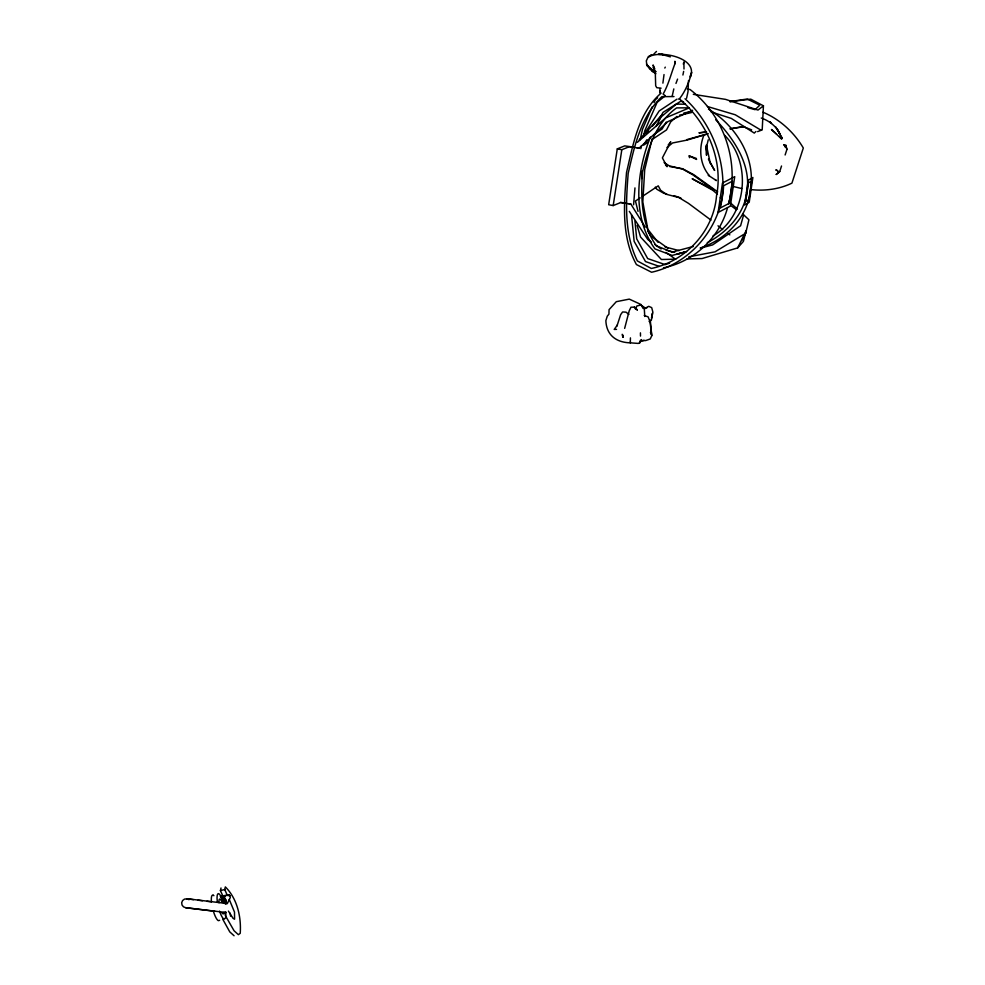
<?xml version="1.0" encoding="UTF-8"?>
<svg xmlns="http://www.w3.org/2000/svg" width="985" height="985" viewBox="0 0 985 985"><rect width="100%" height="100%" fill="white"/><g stroke="black" fill="none" stroke-linecap="round" stroke-linejoin="round"><path stroke-width="1.48" d="M630.437 337.88L630.289 342.842L638.243 343.42L639.942 342.755L641.333 339.579M664.025 74.564L662.893 83.134M729.996 101.714L750.755 99.153L763.437 105.814L762.193 129.909L757.613 131.621M223.841 902.038L223.496 896.83M225.836 904.304L224.223 895.648L220.258 896.645M641.74 178.58L642.183 170.984M644.781 316.481L644.19 307.185L640.656 305.042L636.827 305.99L635.485 309.278M672.127 96.407L673.814 88.909M633.589 204.781L634.968 187.913M683.996 69.012L683.886 61.956L683.307 64.111M225.417 899.317L226.415 902.223L225.417 899.317L222.487 900.056M630.4 341.807L630.289 342.842C616.401 342.472 606.464 335.319 605.861 320.667L607.265 316.197L608.927 314.153L609.062 309.659L616.302 301.681L629.28 299.12L640.939 304.464L643.119 308.477M652.39 314.043L651.368 320.199L649.09 321.479M660.085 90.965L659.851 92.861L659.999 88.601M633.244 147.085L624.724 145.891L617.287 148.87L608.668 204.732L613.187 205.57L620.624 202.59L630.856 204.08L645.261 227.116M613.187 205.57L621.818 149.72L629.255 146.728L639.117 148.156L667.756 121.709L692.627 110.283M652.402 313.156L651.553 318.13L652.907 312.257L651.701 307.64L648.721 306.31L644.486 308.847M640.028 341.881L640.299 340.453L645.667 340.576L650.272 338.975L651.762 335.663L650.272 320.15M682.913 75.02L683.652 71.388M640.201 139.673L642.479 129.318L652.23 106.799M640.829 148.71L641.469 145.743M643.427 136.853L644.719 130.931L657.093 102.391L665.01 95.964M652.156 138.663L644.695 169.752L642.823 201.937L647.81 229.283L658.005 242.285M710.087 162.328L714.556 170.356L710.087 162.328L706.405 145.177L706.516 155.273L706.442 147.319L708.24 139.821M741.68 240.574L745.694 233.223L748.92 219.766L742.665 213.917M686.57 98.266L688.01 91.716L688.503 80.536M728.543 203.797C739.723 162.353 724.381 115.725 690.054 89.524L687.222 89.069M743.564 215.112L740.597 225.75L712.598 244.933L701.037 247.961M690.276 77.212C698.894 57.783 660.516 50.013 648.77 56.81L651.898 54.692L648.278 56.687L646.308 60.873L646.911 65.663L653.412 70.489M779.751 171.501L776.254 174.456L779.751 171.501L781.536 165.997M785.119 154.977L786.904 149.474L785.759 145.177L786.904 149.474M623.16 335.897L622.742 337.104L622.508 334.851L623.345 337.227L622.225 334.284M675.969 83.43L677.569 79.108M727.496 207.897C719.284 238.038 694.019 261.591 663.434 267.846M690.128 76.214L691.642 72.471C689.192 81.989 685.191 91.802 678.961 99.386M704.189 134.428C698.537 147.849 699.609 164.446 709.409 175.699L708.203 175.231L716.44 180.612L715.135 179.578M624.65 328.387L629.23 310.78L630.979 307.209L634.402 307.123L637.258 309.943L634.402 307.123L636.409 308.822M654.065 102.575L655.284 99.756L657.611 97.884M664.826 68.064L665.269 67.14M687.001 258.907L702.059 258.55L737.642 247.912L743.54 235.92M744.845 233.248L746.162 230.576L743.404 241.411L737.642 247.912M227.375 903.491L230.305 897.557L229.874 895.636L228.988 894.811L224.223 895.648M658.903 120.207L663.016 112.376L680.561 101.356L683.504 101.714M650.383 137.087C636.495 171.599 631.865 217.242 654.976 248.934L672.115 255.435L686.57 251.581M656.096 126.351L661.095 116.956L676.338 104.078L685.363 104.225M646.751 139.845L643.71 145.103L648.425 141.963M666.254 122.054L662.055 129.047L654.569 134.034M639.499 342.879L640.324 341.586L644.116 340.342M643.759 134.896L659.162 110.985L677.04 99.116M668.162 145.029L670.76 141.791L662.388 157.883L667.079 166.711L665.392 164.741M646.628 133.037L648.61 130.709M652.562 126.043L662.462 114.395L639.166 139.833M661.169 93.058C638.255 112.807 633.17 144.487 626.522 172.424C624.071 203.23 621.006 236.4 636.421 264.559L651.59 272.254C691.322 263.401 721.611 226.156 723.618 185.734L732.471 181.154L729.146 203.39L720.294 207.97C729.405 168.841 714.26 125.612 685.018 98.734M653.584 54.372L656.478 51.429M755.914 131.51L754.288 133.098L731.289 118.409L711.121 111.921M676.941 116.427L670.699 121.881L666.513 129.921L653.141 138.823M637.381 142.296L665.774 117.806L689.069 107.968M219.643 920.31L218.362 920.679A13.199 3.164 75.9 0 1 213.437 911.384M666.943 147.528L672.558 142.973L687.062 140.092L707.402 133.96M763.437 105.814L758.007 110.061L725.576 99.374L693.305 94.326M640.164 197.886L635.448 201.026L638.046 211.381M642.528 196.323L658.251 185.845L660.603 190.265L666.353 194.291L678.911 197.554L688.416 203.316L710.985 220.111M745.694 233.223L715.011 251.84L688.798 256.826M707.304 242.667C726.511 232.792 744.131 214.287 746.95 192.186C751.37 164.68 733.85 138.737 715.713 119.776M712.98 235.932C747.32 216.084 752.023 163.079 724.763 135.388M669.591 263.106L665.257 264.645L647.687 258.575L636.716 238.887L634.943 221.12M686.804 139.648L708.277 133.677M693.341 246.459L672.066 252.123L656.293 245.782C641.075 224.481 640.792 197.296 642.454 172.203C648.032 148.403 655.714 122.719 676.621 107.894L688.786 107.833M679.034 253.527L684.673 252.049M700.175 248.011C725.502 239.86 747.689 217.587 750.287 190.29C756.382 157.76 735.684 125.514 708.461 109.101M676.486 254.376L685.154 252.111M224.309 899.243L220.418 890.612L224.74 889.517L225.331 886.894C237.299 898.739 241.374 917.023 240.229 933.324L238.382 934.666L234.085 930.788L225.343 915.57L225.122 912.27M221.083 896.806L228.988 894.811M221.096 897.433L224.445 896.596M221.97 897.618L224.666 896.892M228.926 895.87L229.874 895.636M223.226 898.936L224.186 898.689M222.511 899.871L225.466 898.997M222.487 900.265L225.417 899.527M222.511 900.512L225.442 899.785M222.548 900.783L225.479 900.044M222.598 901.066L225.528 900.339M222.93 902.186L225.848 901.46M223.029 902.42L225.959 901.681M223.127 902.617L226.057 901.878M679.478 115.196L691.47 112.561M683.873 112.967L690.928 111.687M222.265 897.495L222.93 897.384M730.242 128.727L743.133 126.572L751.654 129.86M730.107 128.924L744.438 126.609M644.547 307.948L647.28 307.554M730.07 101.566L747.209 99.017L759.792 105.186L755.052 109.68L747.972 107.648M674.947 259.19L661.403 259.511L640.545 237.016L637.061 225.257M616.536 329.372L614.221 329.409L617.361 325.05L616.979 325.973L620.649 314.671L622.594 311.962L626.017 312.159L628.898 314.412M227.313 903.565L187.359 898.788L184.454 899.12L182.57 900.561L181.683 902.716L182.028 905.03L183.518 906.865L185.759 907.727L226.23 912.504M673.974 96.555L661.895 96.653C640.755 116.55 634.463 146.112 628.196 173.311C625.881 202.651 624.047 233.753 637.357 260.939L651.307 268.474C685.732 261.234 713.645 231.143 716.514 195.867C723.655 159.73 706.934 121.82 679.133 98.648M665.454 54.754L658.288 54.323L660.652 54.458M221.009 887.99L220.418 890.612M661.107 88.17L656.773 87.702L655.678 85.757L655.296 72.533L653.067 64.973L654.742 68.876L653.043 67.349M198.01 900.216L202.479 900.746M206.961 901.287L211.43 901.817M214.841 911.285L185.759 907.727M193.528 899.674L186.83 898.788L189.071 899.662M751.383 189.625C764.926 191.152 779.628 189.12 791.915 183.148L803.317 148.009C794.205 132.507 779.738 119.16 762.981 112.228M620.513 202.381L624.933 203.008M665.922 55.049L661.464 54.31L670.342 56.871M669.714 166.551L682.507 168.718L693.76 174.677L717.708 191.853M617.287 148.87L621.818 149.72M636.889 147.725L639.117 148.156M628.627 203.649L630.856 204.08M666.685 193.947L663.755 193.269L656.847 189.268L655.321 187.125M673.986 195.658L680.881 198.01M733.665 186.596L741.643 188.529M665.023 246.927L679.096 250.596M666.094 250.104L674.725 252.382M707.439 106.515L735.266 114.777L760.925 130.131M689.192 155.913L696.247 158.376L696.567 159.422L689.192 155.913L689.5 157.686M659.297 266.393L645.495 261.554L634.143 241.35L631.52 214.927M644.227 315.471L648.118 316.862L649.965 321.516L651.762 335.663M761.245 118.028C769.507 120.823 776.845 126.72 780.317 134.834L775.835 127.028M656.182 71.659L651.011 69.455L646.492 64.136L649.681 68.987L654.914 72.816M234.061 935.75L229.764 931.872L222.745 919.214M652.378 71.154L655.013 72.681M727.373 233.371L729.848 234.849M664.124 162.599L669.184 165.812L682.777 169.149L693.132 175.01L714.137 190.105L692.159 178.753L712.771 190.253L717.425 194.18M652.082 71.142L655.875 73.69M213.179 895.193L213.917 895.697M651.43 242.088L647.785 239.515L629.317 211.369M655.062 244.674L661.132 248.983M665.983 252.431L675.685 259.326M667.941 248.282L650.863 236.068L647.662 230.958M731.399 205.976L736.263 209.633M664.961 95.496L663.114 94.043C668.581 84.575 671.056 73.678 675.033 63.508L674.885 61.255L675.131 63.631M718.003 225.799L722.682 229.579M728.728 201.383L737.445 209.054M776.574 134.034L771.44 129.491L781.684 139.057L779.332 136.459M769.58 121.611L771.477 123.457L770.307 121.992M228.422 911.1L233.014 918.291L234.578 919.227L234.492 912.073L229.259 899.453M780.317 134.834L777.03 128.924L782.201 138.356L780.945 136.004M227.4 895.562L224.74 889.517M708.424 159.065L710.887 164.273M650.432 332.45L651.319 334.592M223.915 902.949L221.243 896.362L218.916 893.74A13.199 3.164 75.9 0 0 217.439 902.346M222.745 901.891L221.354 898.172L223.238 898.111L224.654 903.577M706.627 148.846L705.962 146.974L706.885 152.367M225.836 912.098L225.762 917.725L224.1 919.227A13.199 3.164 75.9 0 1 219.556 911.113M230.17 913.169L230.539 916.185M640.435 332.856L640.496 336.082M706.405 145.177L706.442 147.319M224.038 912.344A7.609 1.822 75.9 0 1 222.068 912.886M219.002 902.777A7.609 1.822 75.9 0 1 221.933 901.977M211.43 901.497A13.199 3.164 75.9 0 1 213.191 895.23M746.408 192.617L744.586 204.978L749.228 202.233L752.872 177.497L748.243 180.243L746.408 192.617M747.036 192.235L745.657 201.568L749.006 199.573L751.764 180.92L748.415 182.902L747.036 192.235M720.281 197.726L718.09 212.464L730.328 206.124L734.724 176.66L722.485 182.988L720.281 197.726M706.454 131.965L698.931 132.864L706.504 131.965M777.325 170.602L775.811 169.851L777.904 170.91L777.325 170.602M785.587 147.245L783.974 144.709L785.587 147.245"/></g></svg>
